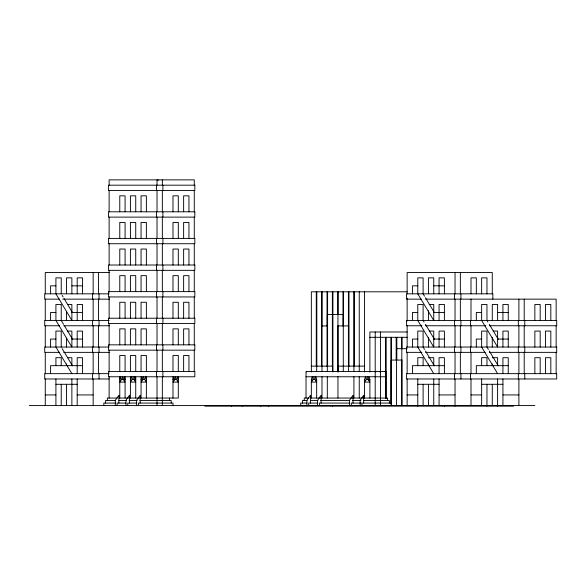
<?xml version="1.0" encoding="UTF-8"?>
<svg xmlns="http://www.w3.org/2000/svg" width="586" height="586" viewBox="0 0 586 586"><rect width="100%" height="100%" fill="white"/><g stroke="black" fill="none" stroke-linecap="round" stroke-linejoin="round"><path stroke-width="0.88" d="M120.657 380.761L119.771 379.428L120.657 376.769L121.544 379.428L119.771 382.087L125.089 382.087L123.316 379.428L124.203 376.769L125.089 379.428L124.203 380.761M141.944 380.761L141.058 379.428L141.944 376.769L142.83 379.428L141.058 382.087L146.375 382.087L144.603 379.428L145.489 376.769L146.375 379.428L145.489 380.761M173.874 380.761L172.987 379.428L173.874 376.769L174.76 379.428L172.987 382.087L178.305 382.087L176.532 379.428L177.419 376.769L178.305 379.428L177.419 380.761M311.349 398.055L311.349 379.428L312.235 376.769L313.122 379.428L311.349 382.087L316.667 382.087L314.894 379.428L315.781 376.769L316.667 379.428L316.667 398.055M364.565 398.055L364.565 379.428L365.452 376.769L366.338 379.428L364.565 382.087L369.891 382.087L368.111 379.428L368.997 376.769L369.891 379.428L369.891 398.055M131.301 380.761L130.414 379.428L131.301 376.769L132.187 379.428L130.414 382.087L135.732 382.087L133.96 379.428L134.846 376.769L135.732 379.428L134.846 380.761M315.781 380.761L316.667 379.428M368.997 380.761L369.891 379.428M385.852 398.377L385.852 371.443L385.295 372L385.295 371.443M109.428 272.541L45.269 272.541L45.269 293.828M55.912 285.843L50.586 285.843L50.586 293.828M71.873 285.843L82.516 285.843M417.781 285.843L412.463 285.843L412.463 293.828M433.75 285.843L444.393 285.843M407.138 291.799L311.349 291.799L311.349 372M109.128 293.828L44.712 293.828L44.712 299.146L59.721 299.146M62.783 299.146L109.428 299.146M421.327 299.146L406.581 299.146L406.581 293.828L492.841 293.828L492.841 299.146M425.561 299.146L556.143 299.146L556.143 320.432M67.441 304.471L71.873 304.471L71.873 320.432L55.912 293.828L55.912 277.859L61.23 277.859L61.23 293.828M429.311 304.471L433.75 304.471L433.75 320.432L417.781 293.828L417.781 277.859L423.107 277.859L423.107 293.828L424.513 296.172M55.912 312.448L50.586 312.448L50.586 320.432M71.873 312.448L82.516 312.448M417.781 312.448L412.463 312.448L412.463 320.432M433.75 312.448L444.393 312.448M481.641 312.448L476.323 312.448L476.323 320.432M497.609 312.448L508.252 312.448M109.128 320.432L44.712 320.432L44.712 325.757L59.721 325.757M63.691 325.757L109.428 325.757M421.949 325.757L406.581 325.757L406.581 320.432L556.7 320.432L556.7 325.757L489.42 325.757M425.561 325.757L485.809 325.757M327.589 325.933L321.992 325.933L321.992 371.443M67.441 331.075L71.873 331.075L71.873 347.044L55.912 320.432L55.912 304.471L61.23 304.471L61.23 320.432L63.581 324.344M429.311 331.075L433.75 331.075L433.75 347.044L417.781 320.432L417.781 304.471L423.107 304.471L423.107 320.432L424.044 322M493.17 331.075L497.609 331.075L497.609 347.044L481.641 320.432L481.641 304.471L486.966 304.471L486.966 320.432L487.904 322M407.138 331.991L369.891 331.991L369.891 372M369.891 337.309L407.138 337.309M55.912 339.06L50.586 339.06L50.586 347.044M71.873 339.06L82.516 339.06M417.781 339.06L412.463 339.06L412.463 347.044M433.75 339.06L444.393 339.06M481.641 339.06L476.323 339.06L476.323 347.044M497.609 339.06L508.252 339.06M109.128 347.044L44.712 347.044L44.712 352.362L59.721 352.362M407.138 348.692L396.495 348.692L396.495 405.578M63.691 352.362L109.428 352.362M421.949 352.362L406.581 352.362L406.581 347.044L556.7 347.044L556.7 352.362L489.42 352.362M425.561 352.362L485.193 352.362M67.441 357.687L71.873 357.687L71.873 365.664M428.425 357.687L433.75 357.687L433.75 365.664M492.284 357.687L497.609 357.687L497.609 365.664M82.516 365.664L50.586 365.664L50.586 373.648M444.393 365.664L412.463 365.664L412.463 373.648M508.252 365.664L476.323 365.664L476.323 373.648M311.349 366.125L332.636 366.125L332.636 371.443M364.565 366.125L337.954 366.125L337.954 371.443M385.852 371.443L306.024 371.443L306.024 398.055M109.128 373.648L44.712 373.648L44.712 378.974L109.128 378.974M306.024 376.769L385.852 376.769M121.544 379.428L123.316 379.428M132.187 379.428L134.846 379.428M142.83 379.428L144.603 379.428M174.76 379.428L176.532 379.428M313.122 379.428L314.894 379.428M366.338 379.428L368.111 379.428M55.912 384.291L77.198 384.291M417.781 384.291L439.068 384.291M481.641 384.291L502.927 384.291M45.269 394.935L55.912 394.935M77.198 394.935L93.159 394.935M407.138 394.935L417.781 394.935M439.068 394.935L455.036 394.935M470.998 394.935L481.641 394.935M502.927 394.935L518.896 394.935M117.288 398.055L107.348 398.055L107.348 400.56M119.09 398.055L178.305 398.055L178.305 376.769M308.8 398.055L304.251 398.055L304.251 400.56M310.463 398.055L387.624 398.055L387.624 400.56M115.479 400.56L105.575 400.56L105.575 403.073M118.885 400.56L126.312 400.56M129.023 400.56L137.153 400.56M139.864 400.56L171.215 400.56L171.215 403.073M306.983 400.56L302.479 400.56L302.479 403.073M310.463 400.56L317.898 400.56M320.63 400.56L349.739 400.56M352.464 400.56L361.02 400.56M363.386 400.56L389.397 400.56L389.397 403.073M115.332 403.073L103.803 403.073L103.803 405.578M125.975 403.073L117.105 403.073L117.105 405.578M136.619 403.073L127.748 403.073L127.748 405.578M306.918 403.073L300.706 403.073L300.706 405.578M317.561 403.073L308.69 403.073L308.69 405.578M349.439 403.073L319.333 403.073L319.333 405.578M361.02 403.073L351.263 403.073L351.263 405.578M391.177 403.073L361.906 403.073L361.906 405.578M29.3 405.578L534.857 405.578M364.565 379.428L365.452 380.761M311.349 379.428L312.235 380.761M489.31 324.344L498.232 339.213M488.372 349.388L486.966 347.044L486.966 331.075L481.641 331.075L481.641 347.044L497.609 373.648M489.31 350.955L498.232 365.825M425.451 297.739L434.373 312.609M425.451 324.344L434.373 339.213M424.513 349.388L423.107 347.044L423.107 331.075L417.781 331.075L417.781 347.044L433.75 373.648M425.451 350.955L434.373 365.825M62.167 295.388L63.105 296.955M64.05 298.523L72.503 312.609M64.519 325.911L72.503 339.213M62.167 348.604L72.503 365.825M71.873 373.648L55.912 347.044L55.912 331.075L61.23 331.075L61.23 347.044M556.143 325.757L556.143 347.044M556.143 352.362L556.143 373.648M550.825 320.432L550.825 304.471L545.5 304.471L545.5 320.432M550.825 347.044L550.825 331.075L545.5 331.075L545.5 347.044M550.825 373.648L550.825 357.687L545.5 357.687L545.5 373.648M540.182 320.432L540.182 304.471L534.857 304.471L534.857 320.432M540.182 347.044L540.182 331.075L534.857 331.075L534.857 347.044M540.182 373.648L540.182 357.687L534.857 357.687L534.857 373.648M524.77 320.432L524.77 325.757M524.77 347.044L524.77 352.362M524.77 373.648L524.77 378.974M524.214 299.146L524.214 320.432M524.214 325.757L524.214 347.044M524.214 352.362L524.214 373.648M518.896 299.146L518.896 320.432M518.896 325.757L518.896 347.044M518.896 352.362L518.896 373.648M518.896 378.974L518.896 405.578M518.339 320.432L518.339 325.757M518.339 347.044L518.339 352.362M518.339 373.648L518.339 378.974M513.57 405.578L513.57 406.135L204.917 406.135L204.917 405.578M508.252 320.432L508.252 304.471L502.927 304.471L502.927 320.432M508.252 347.044L508.252 331.075L502.927 331.075L502.927 347.044M508.252 373.648L508.252 357.687L502.927 357.687L502.927 373.648M502.927 378.974L502.927 405.578M497.609 320.432L497.609 304.471L492.284 304.471L492.284 320.432M497.609 378.974L497.609 406.135M492.284 293.828L492.284 272.541L407.138 272.541L407.138 293.828M492.284 337.287L492.284 347.044M492.284 363.891L492.284 365.664M492.284 384.291L492.284 405.578M486.966 293.828L486.966 277.859L481.641 277.859L481.641 293.828M486.966 365.664L486.966 357.687L481.641 357.687L481.641 365.664M486.966 384.291L486.966 406.135M481.641 378.974L481.641 405.578M476.323 293.828L476.323 277.859L470.998 277.859L470.998 293.828M470.998 299.146L470.998 320.432M470.998 325.757L470.998 347.044M470.998 352.362L470.998 373.648M470.998 378.974L470.998 405.578M470.448 320.432L470.448 325.757M470.448 347.044L470.448 352.362M470.448 373.648L470.448 378.974M460.911 293.828L460.911 299.146M460.911 320.432L460.911 325.757M460.911 347.044L460.911 352.362M460.911 373.648L460.911 378.974M460.354 272.541L460.354 293.828M460.354 299.146L460.354 320.432M460.354 325.757L460.354 347.044M460.354 352.362L460.354 373.648M455.036 272.541L455.036 293.828M455.036 299.146L455.036 320.432M455.036 325.757L455.036 347.044M455.036 352.362L455.036 373.648M455.036 378.974L455.036 406.135M454.48 293.828L454.48 299.146M454.48 320.432L454.48 325.757M454.48 347.044L454.48 352.362M454.48 373.648L454.48 378.974M444.393 293.828L444.393 277.859L439.068 277.859L439.068 293.828M444.393 320.432L444.393 304.471L439.068 304.471L439.068 320.432M444.393 347.044L444.393 331.075L439.068 331.075L439.068 347.044M444.393 373.648L444.393 357.687L439.068 357.687L439.068 373.648M444.393 405.578L444.393 406.135M439.068 378.974L439.068 405.578M433.75 293.828L433.75 277.859L428.425 277.859L428.425 293.828M433.75 378.974L433.75 405.578M428.425 310.675L428.425 320.432M428.425 337.287L428.425 347.044M428.425 363.891L428.425 365.664M428.425 384.291L428.425 405.578M423.107 365.664L423.107 357.687L417.781 357.687L417.781 365.664M423.107 384.291L423.107 405.578M417.781 378.974L417.781 406.135M407.138 298.193L407.138 321.025M407.138 325.596L407.138 347.044M407.138 352.193L407.138 373.721M407.138 378.974L407.138 405.578M402.15 337.309L402.15 348.692M402.15 405.578L402.15 360.068L391.177 360.068L391.177 405.578M401.82 348.692L401.82 360.068M401.483 337.309L401.483 348.692M401.483 360.068L401.483 405.578M396.825 337.309L396.825 360.068M396.165 337.309L396.165 360.068M391.507 337.309L391.507 405.578M390.84 337.309L390.84 403.761M386.181 337.309L386.181 398.297M385.522 337.309L385.522 398.297M380.534 331.991L380.534 405.578M379.977 371.443L379.977 372M375.765 371.443L375.765 372M375.208 331.991L375.208 405.578M367.224 376.769L367.224 379.428M364.565 291.799L364.565 372M363.679 403.073L363.679 395.242L360.134 400.26L360.134 405.578M359.247 291.799L359.247 371.443M359.247 376.769L359.247 398.055M354.332 291.799L354.332 366.528M353.922 366.125L353.922 371.443M353.922 376.769L353.922 398.055M353.776 291.799L353.776 366.528M353.036 403.073L353.036 395.242L349.49 400.26L349.49 405.578M348.97 291.799L348.97 366.528M348.597 371.443L348.597 325.933L337.683 325.933L337.683 372M348.414 291.799L348.414 366.528M343.557 291.799L343.557 325.933M343.279 371.443L343.279 314.557L327.31 314.557L327.31 325.933M343 291.799L343 325.933M338.232 291.799L338.232 314.557M338.232 325.933L338.232 372M337.954 314.557L337.954 325.933M337.954 376.769L337.954 398.055M337.683 291.799L337.683 314.557M332.914 291.799L332.914 372M332.636 405.578L332.636 406.135M332.357 291.799L332.357 366.528M327.589 291.799L327.589 366.58M327.31 366.125L327.31 371.443M327.31 376.769L327.31 398.055M327.039 291.799L327.039 366.58M322.175 291.799L322.175 326.431M321.992 376.769L321.992 398.055M321.619 291.799L321.619 366.528M321.106 403.073L321.106 395.242L317.561 400.26L317.561 405.578M316.821 291.799L316.821 366.528M316.667 366.125L316.667 371.443M316.264 291.799L316.264 366.528M314.008 376.769L314.008 379.428M310.463 403.073L310.463 395.242L306.918 400.26L306.918 405.578M306.581 371.443L306.581 372M268.776 405.578L268.776 406.135M260.792 405.578L260.792 406.135M242.165 405.578L242.165 406.135M231.521 405.578L231.521 406.135M194.274 185.191L194.274 179.865L109.128 179.865L109.128 185.191M194.274 190.509L194.274 211.795M194.274 217.12L194.274 238.407M194.274 243.725L194.274 265.011M194.274 270.336L194.274 291.623M194.274 296.941L194.274 318.227M194.274 323.553L194.274 344.839M194.274 350.157L194.274 371.443M188.948 211.795L188.948 195.834L183.63 195.834L183.63 211.795M188.948 238.407L188.948 222.438L183.63 222.438L183.63 238.407M188.948 265.011L188.948 249.05L183.63 249.05L183.63 265.011M188.948 291.623L188.948 275.654L183.63 275.654L183.63 291.623M188.948 318.227L188.948 302.266L183.63 302.266L183.63 318.227M188.948 344.839L188.948 328.871L183.63 328.871L183.63 344.839M188.948 371.443L188.948 355.482L183.63 355.482L183.63 371.443M178.305 211.795L178.305 195.834L172.987 195.834L172.987 211.795M178.305 238.407L178.305 222.438L172.987 222.438L172.987 238.407M178.305 265.011L178.305 249.05L172.987 249.05L172.987 265.011M178.305 291.623L178.305 275.654L172.987 275.654L172.987 291.623M178.305 318.227L178.305 302.266L172.987 302.266L172.987 318.227M178.305 344.839L178.305 328.871L172.987 328.871L172.987 344.839M178.305 371.443L178.305 355.482L172.987 355.482L172.987 371.443M175.646 376.769L175.646 379.428M172.987 376.769L172.987 398.055M172.987 405.578L172.987 403.073L138.391 403.073L138.391 405.578M169.435 398.055L169.435 400.56M162.893 185.191L162.893 190.509M162.893 211.795L162.893 217.12M162.893 238.407L162.893 243.725M162.893 265.011L162.893 270.336M162.893 291.623L162.893 296.941M162.893 318.227L162.893 323.553M162.893 344.839L162.893 350.157M162.893 371.443L162.893 376.769M162.344 179.865L162.344 185.191M162.344 190.509L162.344 211.795M162.344 217.12L162.344 238.407M162.344 243.725L162.344 265.011M162.344 270.336L162.344 291.623M162.344 296.941L162.344 318.227M162.344 323.553L162.344 344.839M162.344 350.157L162.344 371.443M162.344 376.769L162.344 405.578M158.132 179.865L158.132 180.422M157.019 179.865L157.019 185.191M157.019 190.509L157.019 211.795M157.019 217.12L157.019 238.407M157.019 243.725L157.019 265.011M157.019 270.336L157.019 291.623M157.019 296.941L157.019 318.227M157.019 323.553L157.019 344.839M157.019 350.157L157.019 371.443M157.019 376.769L157.019 405.578M156.469 185.191L156.469 190.509M156.469 211.795L156.469 217.12M156.469 238.407L156.469 243.725M156.469 265.011L156.469 270.336M156.469 291.623L156.469 296.941M156.469 318.227L156.469 323.553M156.469 344.839L156.469 350.157M156.469 371.443L156.469 376.769M146.375 211.795L146.375 195.834L141.058 195.834L141.058 211.795M146.375 238.407L146.375 222.438L141.058 222.438L141.058 238.407M146.375 265.011L146.375 249.05L141.058 249.05L141.058 265.011M146.375 291.623L146.375 275.654L141.058 275.654L141.058 291.623M146.375 318.227L146.375 302.266L141.058 302.266L141.058 318.227M146.375 344.839L146.375 328.871L141.058 328.871L141.058 344.839M146.375 371.443L146.375 355.482L141.058 355.482L141.058 371.443M146.375 376.769L146.375 398.055M143.716 376.769L143.716 379.428M141.058 376.769L141.058 398.055M140.171 403.073L140.171 395.242L136.619 400.26L136.619 405.578M135.732 211.795L135.732 195.834L130.414 195.834L130.414 211.795M135.732 238.407L135.732 222.438L130.414 222.438L130.414 238.407M135.732 265.011L135.732 249.05L130.414 249.05L130.414 265.011M135.732 291.623L135.732 275.654L130.414 275.654L130.414 291.623M135.732 318.227L135.732 302.266L130.414 302.266L130.414 318.227M135.732 344.839L135.732 328.871L130.414 328.871L130.414 344.839M135.732 371.443L135.732 355.482L130.414 355.482L130.414 371.443M135.732 376.769L135.732 398.055M133.073 376.769L133.073 379.428M130.414 376.769L130.414 398.055M129.528 403.073L129.528 395.242L125.975 400.26L125.975 405.578M125.089 211.795L125.089 195.834L119.771 195.834L119.771 211.795M125.089 238.407L125.089 222.438L119.771 222.438L119.771 238.407M125.089 265.011L125.089 249.05L119.771 249.05L119.771 265.011M125.089 291.623L125.089 275.654L119.771 275.654L119.771 291.623M125.089 318.227L125.089 302.266L119.771 302.266L119.771 318.227M125.089 344.839L125.089 328.871L119.771 328.871L119.771 344.839M125.089 371.443L125.089 355.482L119.771 355.482L119.771 371.443M125.089 376.769L125.089 398.055M122.43 376.769L122.43 379.428M119.771 376.769L119.771 398.055M118.885 403.073L118.885 395.242L115.332 400.26L115.332 405.578M109.128 190.509L109.128 211.795M109.128 217.12L109.128 238.407M109.128 243.725L109.128 265.011M109.128 270.336L109.128 292.048M109.128 296.941L109.128 318.659M109.128 323.553L109.128 345.271M109.128 350.157L109.128 371.876M109.128 376.769L109.128 398.055M99.034 293.828L99.034 299.146M99.034 320.432L99.034 325.757M99.034 347.044L99.034 352.362M99.034 373.648L99.034 378.974M98.485 272.541L98.485 293.828M98.485 299.146L98.485 320.432M98.485 325.757L98.485 347.044M98.485 352.362L98.485 373.648M93.159 272.541L93.159 293.828M93.159 299.146L93.159 320.432M93.159 325.757L93.159 347.044M93.159 352.362L93.159 373.648M93.159 378.974L93.159 405.578M92.603 293.828L92.603 299.146M92.603 320.432L92.603 325.757M92.603 347.044L92.603 352.362M92.603 373.648L92.603 378.974M82.516 293.828L82.516 277.859L77.198 277.859L77.198 293.828M82.516 320.432L82.516 304.471L77.198 304.471L77.198 320.432M82.516 347.044L82.516 331.075L77.198 331.075L77.198 347.044M82.516 373.648L82.516 357.687L77.198 357.687L77.198 373.648M77.198 378.974L77.198 405.578M71.873 293.828L71.873 277.859L66.555 277.859L66.555 293.828M71.873 378.974L71.873 405.578M66.555 311.562L66.555 320.432M66.555 338.173L66.555 347.044M66.555 363.891L66.555 365.664M66.555 384.291L66.555 405.578M61.23 365.664L61.23 357.687L55.912 357.687L55.912 365.664M61.23 384.291L61.23 405.578M55.912 378.974L55.912 405.578M45.269 299.146L45.269 320.432M45.269 325.757L45.269 347.044M45.269 352.362L45.269 373.648M45.269 378.974L45.269 405.578M194.823 185.191L108.571 185.191L108.571 190.509L194.823 190.509L194.823 185.191M194.823 211.795L108.571 211.795L108.571 217.12L194.823 217.12L194.823 211.795M194.823 238.407L108.571 238.407L108.571 243.725L194.823 243.725L194.823 238.407M194.823 265.011L108.571 265.011L108.571 270.336L194.823 270.336L194.823 265.011M194.823 291.623L108.571 291.623L108.571 296.941L194.823 296.941L194.823 291.623M194.823 318.227L108.571 318.227L108.571 323.553L194.823 323.553L194.823 318.227M194.823 344.839L108.571 344.839L108.571 350.157L194.823 350.157L194.823 344.839M194.823 371.443L108.571 371.443L108.571 376.769L194.823 376.769L194.823 371.443M556.7 373.648L406.581 373.648L406.581 378.974L556.7 378.974L556.7 373.648"/></g></svg>
